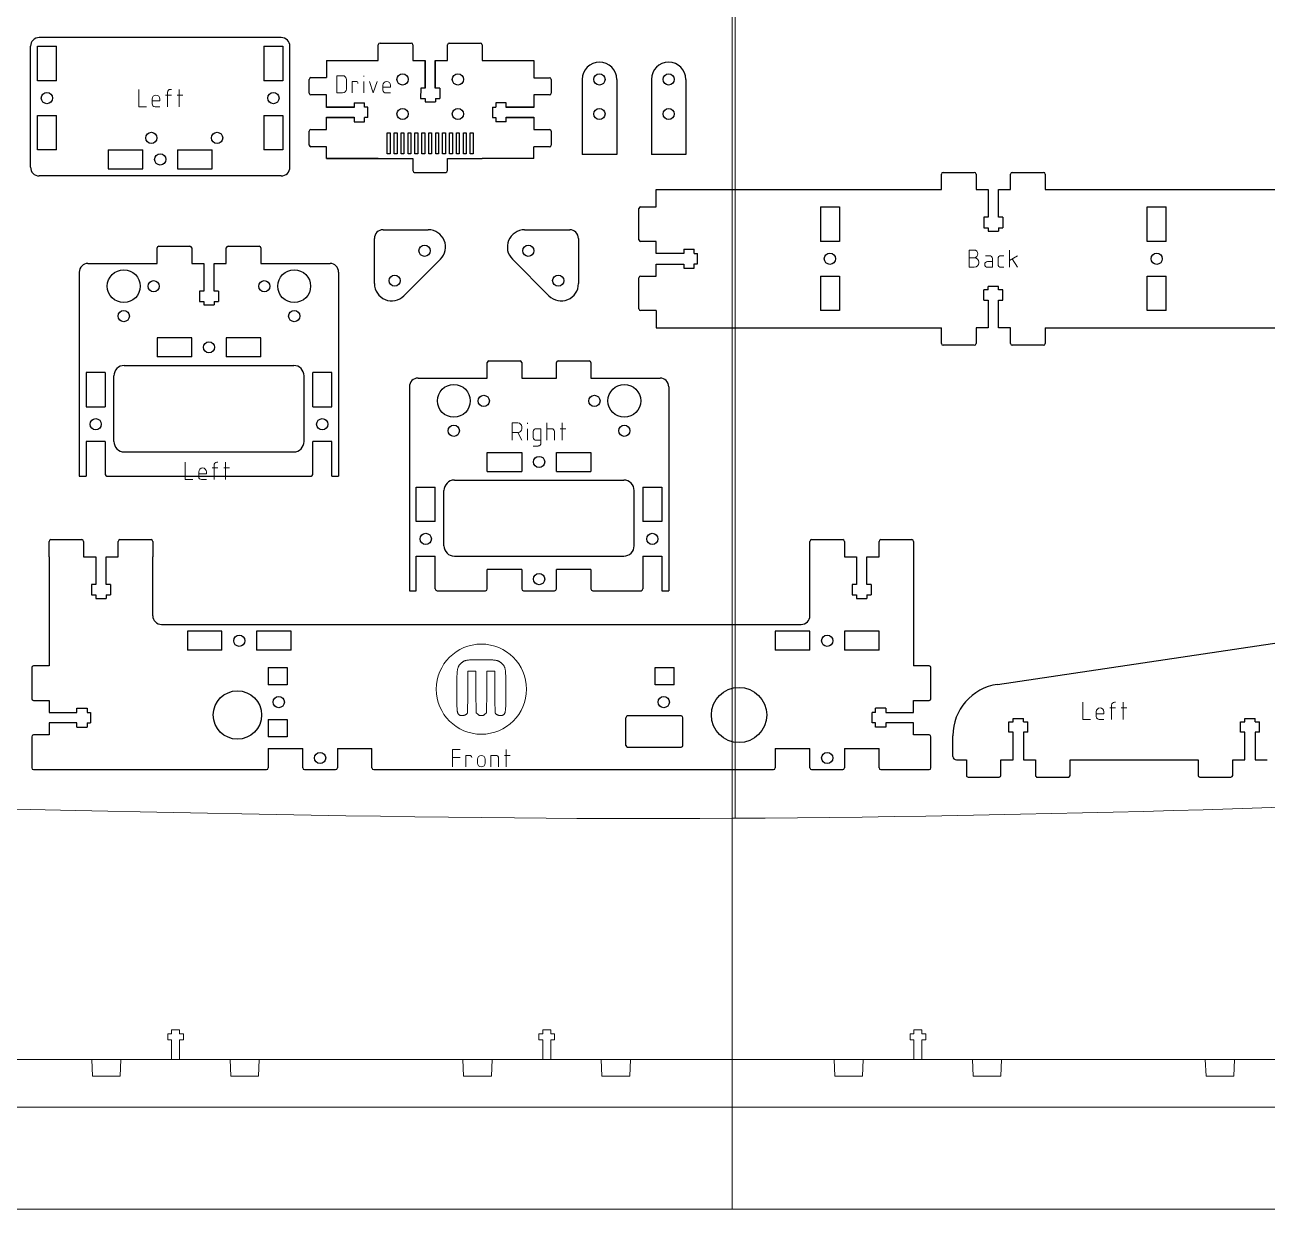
# Model space of a CAD drawing. Header units: millimetres. Extents: x 0 to 1200, y 0 to 900.
# Drawn here: x 395.4 to 754.7, y 0 to 342.6 of the extents above; entities that cross this region are included whole.
import ezdxf

# ---------------------------------------------------------------- set-up
doc = ezdxf.new("R2010")
doc.units = ezdxf.units.MM
doc.layers.get('0').update_dxf_attribs({"color": 1, "linetype": 'CONTINUOUS', "lineweight": 25, "true_color": 0xff0000})
for name, color, linetype, lineweight, true_color in [('Laser Table', 3, 'CONTINUOUS', 0, 0x00ff00), ('New Front', 1, 'CONTINUOUS', 0, 0xff0000), ('Referance lines', 3, 'CONTINUOUS', 0, 0x00ff00), ('Text', 5, 'CONTINUOUS', 0, 0x0000ff)]:
    doc.layers.add(name, color=color, linetype=linetype, lineweight=lineweight, true_color=true_color)

msp = doc.modelspace()

# ---------------------------------------------------------------- linework, layer by layer
for p, q in [((469.56, 338.9), (399.56, 338.9)), ((469.56, 338.9), (399.56, 338.9)), ((397.06, 301.4), (397.06, 336.4)), ((397.06, 301.4), (397.06, 336.4)), ((399.06, 336.4), (404.56, 336.4)), ((399.06, 326.4), (399.06, 336.4)), ((404.56, 326.4), (404.56, 336.4)), ((464.56, 336.4), (464.56, 326.4)), ((464.56, 336.4), (470.06, 336.4)), ((470.06, 336.4), (470.06, 326.4)), ((472.06, 301.4), (472.06, 336.4)), ((472.06, 301.4), (472.06, 336.4)), ((497.64, 332.31), (497.64, 336.81)), ((498.14, 337.31), (507.14, 337.31)), ((507.64, 336.81), (507.64, 332.31)), ((517.64, 332.31), (517.64, 336.81)), ((518.14, 337.31), (527.14, 337.31)), ((527.64, 336.81), (527.64, 332.31)), ((482.64, 332.31), (497.64, 332.31)), ((482.64, 332.31), (482.64, 327.32)), ((507.64, 332.31), (511.22, 332.31)), ((511.12, 332.31), (511.12, 324.31)), ((511.22, 332.31), (511.22, 324.31)), ((514.04, 332.31), (517.64, 332.31)), ((514.04, 324.31), (514.04, 332.31)), ((514.14, 324.31), (514.14, 332.31)), ((527.64, 332.31), (542.64, 332.31)), ((542.64, 332.31), (542.64, 327.3)), ((478.14, 327.32), (482.64, 327.32)), ((542.64, 327.3), (547.14, 327.3)), ((404.56, 326.4), (399.06, 326.4)), ((470.06, 326.4), (464.56, 326.4)), ((477.64, 322.82), (477.64, 326.82)), ((509.89, 324.31), (509.88, 321.31)), ((511.22, 324.31), (509.89, 324.31)), ((515.39, 324.31), (514.04, 324.31)), ((515.39, 324.31), (515.38, 321.31)), ((547.64, 326.8), (547.64, 322.8)), ((556.59, 326.81), (556.59, 305.06)), ((556.59, 326.81), (556.59, 305.06)), ((566.59, 326.81), (566.59, 305.06)), ((566.59, 326.81), (566.59, 305.06)), ((576.59, 326.81), (576.59, 305.06)), ((576.59, 326.81), (576.59, 305.06)), ((586.59, 326.81), (586.59, 305.06)), ((586.59, 326.81), (586.59, 305.06)), ((482.64, 322.32), (478.14, 322.32)), ((482.64, 318.72), (482.64, 322.32)), ((490.64, 320.07), (493.64, 320.06)), ((490.64, 320.07), (490.64, 318.72)), ((493.64, 318.82), (493.64, 320.06)), ((509.88, 321.31), (511.14, 321.31)), ((511.14, 321.31), (511.14, 320.31)), ((511.14, 320.31), (514.14, 320.31)), ((514.14, 321.31), (514.14, 320.31)), ((514.14, 321.31), (515.38, 321.31)), ((534.64, 320.05), (531.64, 320.05)), ((531.64, 320.05), (531.64, 318.8)), ((534.64, 318.72), (534.64, 320.05)), ((547.14, 322.3), (542.64, 322.3)), ((542.64, 322.3), (542.64, 318.72)), ((399.06, 316.4), (404.56, 316.4)), ((399.06, 306.4), (399.06, 316.4)), ((404.56, 306.4), (404.56, 316.4)), ((464.56, 316.4), (464.56, 306.4)), ((464.56, 316.4), (470.06, 316.4)), ((470.06, 316.4), (470.06, 306.4)), ((490.64, 318.82), (482.64, 318.82)), ((490.64, 318.72), (482.64, 318.72)), ((494.64, 318.82), (493.64, 318.82)), ((494.14, 318.82), (494.14, 318.82)), ((494.64, 315.82), (494.64, 318.82)), ((530.64, 318.8), (531.64, 318.8)), ((530.64, 318.8), (530.64, 315.8)), ((531.14, 318.8), (531.14, 318.8)), ((542.64, 318.82), (534.64, 318.82)), ((542.64, 318.72), (534.64, 318.72)), ((482.64, 315.9), (490.64, 315.9)), ((482.64, 312.32), (482.64, 315.9)), ((482.64, 315.8), (490.64, 315.8)), ((490.64, 315.9), (490.64, 314.57)), ((490.64, 314.57), (493.64, 314.56)), ((493.64, 314.56), (493.64, 315.82)), ((494.64, 315.82), (493.64, 315.82)), ((494.14, 315.82), (494.14, 315.82)), ((530.64, 315.8), (531.64, 315.8)), ((531.14, 315.8), (531.14, 315.8)), ((531.64, 315.8), (531.64, 314.55)), ((534.64, 314.55), (531.64, 314.55)), ((534.64, 314.55), (534.64, 315.9)), ((534.64, 315.9), (542.64, 315.9)), ((534.64, 315.8), (542.64, 315.8)), ((542.64, 315.9), (542.64, 312.3)), ((477.64, 307.82), (477.64, 311.82)), ((478.14, 312.32), (482.64, 312.32)), ((500.24, 305.31), (500.24, 311.31)), ((500.24, 311.31), (501.04, 311.31)), ((501.04, 311.31), (501.04, 305.31)), ((502.24, 305.31), (502.24, 311.31)), ((502.24, 311.31), (503.04, 311.31)), ((503.04, 311.31), (503.04, 305.31)), ((504.24, 305.31), (504.24, 311.31)), ((504.24, 311.31), (505.04, 311.31)), ((505.04, 311.31), (505.04, 305.31)), ((506.24, 305.31), (506.24, 311.31)), ((506.24, 311.31), (507.04, 311.31)), ((507.04, 311.31), (507.04, 305.31)), ((508.24, 305.31), (508.24, 311.31)), ((508.24, 311.31), (509.04, 311.31)), ((509.04, 311.31), (509.04, 305.31)), ((510.24, 305.31), (510.24, 311.31)), ((510.24, 311.31), (511.04, 311.31)), ((511.04, 311.31), (511.04, 305.31)), ((512.24, 305.31), (512.24, 311.31)), ((512.24, 311.31), (513.04, 311.31)), ((513.04, 311.31), (513.04, 305.31)), ((514.24, 305.31), (514.24, 311.31)), ((514.24, 311.31), (515.04, 311.31)), ((515.04, 311.31), (515.04, 305.31)), ((516.24, 305.31), (516.24, 311.31)), ((516.24, 311.31), (517.04, 311.31)), ((517.04, 311.31), (517.04, 305.31)), ((518.24, 305.31), (518.24, 311.31)), ((518.24, 311.31), (519.04, 311.31)), ((519.04, 311.31), (519.04, 305.31)), ((520.24, 305.31), (520.24, 311.31)), ((520.24, 311.31), (521.04, 311.31)), ((521.04, 311.31), (521.04, 305.31)), ((522.24, 305.31), (522.24, 311.31)), ((522.24, 311.31), (523.04, 311.31)), ((523.04, 311.31), (523.04, 305.31)), ((524.24, 305.31), (524.24, 311.31)), ((524.24, 311.31), (525.04, 311.31)), ((525.04, 311.31), (525.04, 305.31)), ((542.64, 312.3), (547.14, 312.3)), ((547.64, 311.8), (547.64, 307.8)), ((404.56, 306.4), (399.06, 306.4)), ((419.56, 306.4), (429.56, 306.4)), ((419.56, 306.4), (419.56, 300.9)), ((429.56, 300.9), (429.56, 306.4)), ((439.56, 306.4), (449.56, 306.4)), ((439.56, 306.4), (439.56, 300.9)), ((449.56, 300.9), (449.56, 306.4)), ((470.06, 306.4), (464.56, 306.4)), ((482.64, 307.32), (478.14, 307.32)), ((482.64, 303.91), (482.64, 307.32)), ((547.14, 307.3), (542.64, 307.3)), ((542.64, 303.91), (542.64, 307.3)), ((497.64, 303.91), (482.64, 303.91)), ((482.64, 303.91), (507.64, 303.91)), ((501.04, 305.31), (500.24, 305.31)), ((503.04, 305.31), (502.24, 305.31)), ((505.04, 305.31), (504.24, 305.31)), ((507.04, 305.31), (506.24, 305.31)), ((507.64, 303.91), (507.64, 300.41)), ((509.04, 305.31), (508.24, 305.31)), ((511.04, 305.31), (510.24, 305.31)), ((513.04, 305.31), (512.24, 305.31)), ((515.04, 305.31), (514.24, 305.31)), ((517.04, 305.31), (516.24, 305.31)), ((517.64, 303.91), (527.64, 303.91)), ((517.64, 300.41), (517.64, 303.91)), ((519.04, 305.31), (518.24, 305.31)), ((521.04, 305.31), (520.24, 305.31)), ((523.04, 305.31), (522.24, 305.31)), ((525.04, 305.31), (524.24, 305.31)), ((542.64, 303.91), (527.64, 303.91)), ((566.59, 305.06), (556.59, 305.06)), ((566.59, 305.06), (556.59, 305.06)), ((586.59, 305.06), (576.59, 305.06)), ((586.59, 305.06), (576.59, 305.06)), ((469.56, 298.9), (399.56, 298.9)), ((469.56, 298.9), (399.56, 298.9)), ((419.56, 300.9), (429.56, 300.9)), ((439.56, 300.9), (449.56, 300.9)), ((508.14, 299.91), (517.14, 299.91)), ((660.47, 294.92), (660.47, 299.42)), ((660.97, 299.92), (669.97, 299.92)), ((670.47, 299.42), (670.47, 294.92)), ((680.47, 294.92), (680.47, 299.42)), ((680.97, 299.92), (689.97, 299.92)), ((690.47, 299.42), (690.47, 294.92)), ((577.97, 294.92), (660.47, 294.92)), ((577.97, 289.92), (577.97, 294.92)), ((670.47, 294.92), (673.95, 294.92)), ((673.95, 294.92), (673.95, 286.92)), ((676.97, 294.92), (680.47, 294.92)), ((676.97, 286.92), (676.97, 294.92)), ((690.47, 294.92), (772.97, 294.92)), ((572.97, 280.42), (572.97, 289.42)), ((573.47, 289.92), (577.97, 289.92)), ((625.47, 289.92), (625.47, 279.92)), ((625.47, 289.92), (630.97, 289.92)), ((630.97, 289.92), (630.97, 279.92)), ((719.97, 289.92), (725.47, 289.92)), ((719.97, 279.92), (719.97, 289.92)), ((725.47, 279.92), (725.47, 289.92)), ((672.72, 286.92), (672.72, 283.92)), ((673.95, 286.92), (672.72, 286.92)), ((672.72, 283.92), (673.97, 283.92)), ((673.97, 283.92), (673.97, 282.92)), ((678.22, 286.92), (676.97, 286.92)), ((676.97, 283.92), (676.97, 282.92)), ((676.97, 283.92), (678.22, 283.92)), ((678.22, 286.92), (678.22, 283.92)), ((496.51, 267.74), (496.51, 280.81)), ((496.51, 267.74), (496.51, 280.81)), ((499.01, 283.31), (512.09, 283.31)), ((499.01, 283.31), (512.09, 283.31)), ((539.94, 283.31), (553.01, 283.31)), ((539.94, 283.31), (553.01, 283.31)), ((555.51, 280.81), (555.51, 267.74)), ((555.51, 280.81), (555.51, 267.74)), ((673.97, 282.92), (676.97, 282.92)), ((433.67, 273.56), (433.67, 278.06)), ((434.17, 278.56), (443.17, 278.56)), ((443.67, 278.06), (443.67, 273.56)), ((453.67, 273.56), (453.67, 278.06)), ((454.17, 278.56), (463.17, 278.56)), ((463.67, 278.06), (463.67, 273.56)), ((577.97, 279.92), (573.47, 279.92)), ((577.97, 276.42), (577.97, 279.92)), ((585.97, 277.67), (588.97, 277.66)), ((585.97, 277.67), (585.97, 276.42)), ((588.97, 276.42), (588.97, 277.66)), ((630.97, 279.92), (625.47, 279.92)), ((725.47, 279.92), (719.97, 279.92)), ((413.67, 273.56), (433.67, 273.56)), ((443.67, 273.56), (447.15, 273.56)), ((447.15, 273.56), (447.15, 265.56)), ((450.17, 273.57), (453.67, 273.56)), ((450.17, 265.56), (450.17, 273.57)), ((463.67, 273.56), (483.67, 273.56)), ((515.62, 274.77), (505.05, 264.2)), ((515.62, 274.77), (505.05, 264.2)), ((536.4, 274.77), (546.98, 264.2)), ((536.4, 274.77), (546.98, 264.2)), ((585.97, 276.42), (577.97, 276.42)), ((577.97, 269.92), (577.97, 273.4)), ((577.97, 273.4), (585.97, 273.4)), ((585.97, 273.4), (585.97, 272.17)), ((588.97, 276.42), (589.97, 276.42)), ((588.97, 272.16), (588.97, 273.42)), ((588.97, 273.42), (589.97, 273.42)), ((589.97, 273.42), (589.97, 276.42)), ((411.17, 271.06), (411.17, 212.06)), ((486.17, 271.06), (486.17, 212.06)), ((573.47, 269.92), (577.97, 269.92)), ((585.97, 272.17), (588.97, 272.16)), ((625.47, 269.92), (625.47, 259.92)), ((625.47, 269.92), (630.97, 269.92)), ((630.97, 269.92), (630.97, 259.92)), ((719.97, 269.92), (725.47, 269.92)), ((719.97, 259.92), (719.97, 269.92)), ((725.47, 259.92), (725.47, 269.92)), ((572.97, 260.42), (572.97, 269.42)), ((673.97, 265.92), (672.72, 265.92)), ((672.72, 262.92), (672.72, 265.92)), ((676.97, 266.92), (673.97, 266.92)), ((673.97, 265.92), (673.97, 266.92)), ((676.97, 265.92), (676.97, 266.92)), ((678.22, 265.92), (676.97, 265.92)), ((678.22, 262.92), (678.22, 265.92)), ((445.92, 265.56), (445.92, 262.56)), ((447.15, 265.56), (445.92, 265.56)), ((445.92, 262.56), (447.17, 262.56)), ((447.17, 262.56), (447.17, 261.56)), ((451.42, 265.56), (450.17, 265.56)), ((450.17, 262.56), (450.17, 261.56)), ((450.17, 262.56), (451.42, 262.56)), ((451.42, 265.56), (451.42, 262.56)), ((672.72, 262.92), (673.97, 262.91)), ((673.97, 262.91), (673.97, 254.91)), ((676.99, 262.91), (678.22, 262.92)), ((676.99, 254.92), (676.99, 262.91)), ((447.17, 261.56), (450.17, 261.56)), ((577.97, 259.92), (573.47, 259.92)), ((577.97, 259.92), (577.97, 254.92)), ((630.97, 259.92), (625.47, 259.92)), ((725.47, 259.92), (719.97, 259.92)), ((433.67, 252.06), (433.67, 246.56)), ((443.67, 252.06), (433.67, 252.06)), ((443.67, 246.56), (443.67, 252.06)), ((453.67, 252.06), (453.67, 246.56)), ((463.67, 252.06), (453.67, 252.06)), ((463.67, 246.56), (463.67, 252.06)), ((577.97, 254.92), (660.47, 254.92)), ((660.47, 250.42), (660.47, 254.92)), ((670.47, 254.92), (670.47, 250.42)), ((673.97, 254.91), (670.47, 254.92)), ((680.47, 254.92), (676.99, 254.92)), ((680.47, 250.42), (680.47, 254.92)), ((690.47, 254.92), (690.47, 250.42)), ((690.47, 254.92), (772.97, 254.92)), ((669.97, 249.92), (660.97, 249.92)), ((689.97, 249.92), (680.97, 249.92)), ((443.67, 246.56), (433.67, 246.56)), ((463.67, 246.56), (453.67, 246.56)), ((529.12, 240.4), (529.12, 244.9)), ((529.62, 245.4), (538.62, 245.4)), ((539.12, 244.9), (539.12, 240.4)), ((549.12, 240.4), (549.12, 244.9)), ((549.62, 245.4), (558.62, 245.4)), ((559.12, 244.9), (559.12, 240.4)), ((418.67, 242.06), (413.17, 242.06)), ((413.17, 242.06), (413.17, 232.06)), ((418.67, 242.06), (418.67, 232.06)), ((421.17, 222.06), (421.17, 241.06)), ((421.17, 222.06), (421.17, 241.06)), ((424.17, 244.06), (473.17, 244.06)), ((424.17, 244.06), (473.17, 244.06)), ((476.17, 222.06), (476.17, 241.06)), ((476.17, 222.06), (476.17, 241.06)), ((478.67, 232.06), (478.67, 242.06)), ((484.17, 242.06), (478.67, 242.06)), ((484.17, 232.06), (484.17, 242.06)), ((506.62, 237.9), (506.62, 178.9)), ((506.62, 237.9), (506.62, 178.9)), ((509.12, 240.4), (529.12, 240.4)), ((509.12, 240.4), (529.12, 240.4)), ((539.12, 240.4), (549.12, 240.4)), ((559.12, 240.4), (579.12, 240.4)), ((559.12, 240.4), (579.12, 240.4)), ((581.62, 237.9), (581.62, 178.9)), ((581.62, 237.9), (581.62, 178.9)), ((413.17, 232.06), (418.67, 232.06)), ((478.67, 232.06), (484.17, 232.06)), ((418.67, 222.06), (413.17, 222.06)), ((413.17, 222.06), (413.17, 212.06)), ((418.67, 222.06), (418.67, 212.56)), ((484.17, 222.06), (478.67, 222.06)), ((478.67, 212.56), (478.67, 222.06)), ((484.17, 212.06), (484.17, 222.06)), ((424.17, 219.06), (473.17, 219.06)), ((424.17, 219.06), (473.17, 219.06)), ((529.12, 213.4), (529.12, 218.9)), ((529.12, 218.9), (539.12, 218.9)), ((539.12, 218.9), (539.12, 213.4)), ((549.12, 213.4), (549.12, 218.9)), ((549.12, 218.9), (559.12, 218.9)), ((559.12, 218.9), (559.12, 213.4)), ((411.17, 212.06), (413.17, 212.06)), ((419.17, 212.06), (478.17, 212.06)), ((484.17, 212.06), (486.17, 212.06)), ((529.12, 213.4), (539.12, 213.4)), ((549.12, 213.4), (559.12, 213.4)), ((508.62, 208.9), (514.12, 208.9)), ((508.62, 198.9), (508.62, 208.9)), ((514.12, 198.9), (514.12, 208.9)), ((519.62, 210.9), (568.62, 210.9)), ((519.62, 210.9), (568.62, 210.9)), ((574.12, 208.9), (574.12, 198.9)), ((574.12, 208.9), (579.62, 208.9)), ((579.62, 208.9), (579.62, 198.9)), ((516.62, 191.9), (516.62, 207.9)), ((516.62, 191.9), (516.62, 207.9)), ((571.62, 191.9), (571.62, 207.9)), ((571.62, 191.9), (571.62, 207.9)), ((514.12, 198.9), (508.62, 198.9)), ((579.62, 198.9), (574.12, 198.9)), ((402.43, 188.67), (402.43, 193.17)), ((402.93, 193.67), (411.93, 193.67)), ((412.43, 193.17), (412.43, 188.67)), ((422.43, 188.67), (422.43, 193.17)), ((422.93, 193.67), (431.93, 193.67)), ((432.43, 193.17), (432.43, 188.67)), ((622.43, 188.67), (622.43, 193.17)), ((622.93, 193.67), (631.93, 193.67)), ((632.43, 193.17), (632.43, 188.67)), ((642.43, 188.67), (642.43, 193.17)), ((642.93, 193.67), (651.93, 193.67)), ((652.43, 193.17), (652.43, 188.67)), ((402.43, 188.67), (402.43, 157.17)), ((412.43, 188.67), (415.91, 188.67)), ((415.91, 188.67), (415.91, 180.67)), ((418.93, 188.67), (422.43, 188.67)), ((418.93, 180.67), (418.93, 188.67)), ((432.43, 171.67), (432.43, 188.67)), ((508.62, 188.9), (514.12, 188.9)), ((508.62, 178.9), (508.62, 188.9)), ((514.12, 179.4), (514.12, 188.9)), ((519.62, 188.9), (568.62, 188.9)), ((519.62, 188.9), (568.62, 188.9)), ((574.12, 188.9), (579.62, 188.9)), ((574.12, 188.9), (574.12, 179.4)), ((579.62, 188.9), (579.62, 178.9)), ((622.43, 171.67), (622.43, 188.67)), ((632.43, 188.67), (635.91, 188.67)), ((635.91, 188.67), (635.91, 180.67)), ((638.93, 188.67), (642.43, 188.67)), ((638.93, 180.67), (638.93, 188.67)), ((652.43, 188.67), (652.43, 157.17)), ((539.12, 185), (529.12, 185)), ((529.12, 179.4), (529.12, 185)), ((539.12, 185), (539.12, 179.4)), ((559.12, 185), (549.12, 185)), ((549.12, 179.4), (549.12, 185)), ((559.12, 185), (559.12, 179.4)), ((414.68, 180.67), (414.67, 177.67)), ((415.91, 180.67), (414.68, 180.67)), ((420.18, 180.67), (418.93, 180.67)), ((420.18, 180.67), (420.18, 177.67)), ((634.68, 180.67), (634.67, 177.67)), ((635.91, 180.67), (634.68, 180.67)), ((640.18, 180.67), (638.93, 180.67)), ((640.18, 180.67), (640.18, 177.67)), ((414.67, 177.67), (415.93, 177.67)), ((415.93, 177.67), (415.93, 176.67)), ((415.93, 176.67), (418.93, 176.67)), ((418.93, 177.67), (418.93, 176.67)), ((418.93, 177.67), (420.18, 177.67)), ((506.62, 178.9), (508.62, 178.9)), ((514.62, 178.9), (528.62, 178.9)), ((539.62, 178.9), (548.62, 178.9)), ((559.62, 178.9), (573.62, 178.9)), ((579.62, 178.9), (581.62, 178.9)), ((634.67, 177.67), (635.93, 177.67)), ((635.93, 177.67), (635.93, 176.67)), ((635.93, 176.67), (638.93, 176.67)), ((638.93, 177.67), (638.93, 176.67)), ((638.93, 177.67), (640.18, 177.67)), ((434.93, 169.17), (619.93, 169.17)), ((442.43, 167.17), (442.43, 161.67)), ((452.43, 167.17), (442.43, 167.17)), ((452.43, 161.67), (452.43, 167.17)), ((462.43, 167.17), (462.43, 161.67)), ((472.43, 167.17), (462.43, 167.17)), ((472.43, 161.67), (472.43, 167.17)), ((612.43, 167.17), (612.43, 161.67)), ((622.43, 167.17), (612.43, 167.17)), ((622.43, 161.67), (622.43, 167.17)), ((632.43, 167.17), (632.43, 161.67)), ((642.43, 167.17), (632.43, 167.17)), ((642.43, 161.67), (642.43, 167.17)), ((676.69, 151.8), (771.19, 165.83)), ((452.43, 161.67), (442.43, 161.67)), ((472.43, 161.67), (462.43, 161.67)), ((622.43, 161.67), (612.43, 161.67)), ((642.43, 161.67), (632.43, 161.67)), ((397.43, 156.67), (397.43, 147.67)), ((402.43, 157.17), (397.93, 157.17)), ((465.8, 156.67), (465.8, 151.67)), ((465.8, 156.67), (471.3, 156.67)), ((471.3, 156.67), (471.3, 151.67)), ((577.73, 156.67), (583.23, 156.67)), ((577.73, 151.67), (577.73, 156.67)), ((583.23, 151.67), (583.23, 156.67)), ((656.93, 157.17), (652.43, 157.17)), ((657.43, 147.67), (657.43, 156.67)), ((471.3, 151.67), (465.8, 151.67)), ((583.23, 151.67), (577.73, 151.67)), ((397.93, 147.17), (402.43, 147.17)), ((402.43, 147.17), (402.43, 143.68)), ((410.43, 144.92), (413.43, 144.92)), ((410.43, 143.68), (410.43, 144.92)), ((413.43, 144.92), (413.43, 143.67)), ((644.43, 144.92), (641.43, 144.91)), ((641.43, 143.67), (641.43, 144.91)), ((644.43, 144.92), (644.43, 143.67)), ((652.43, 147.17), (656.93, 147.17)), ((652.43, 143.67), (652.43, 147.17)), ((402.43, 143.68), (410.43, 143.68)), ((402.43, 140.67), (402.43, 137.17)), ((410.43, 140.67), (402.43, 140.67)), ((410.43, 139.42), (410.43, 140.67)), ((413.43, 143.67), (414.43, 143.67)), ((413.43, 140.67), (414.43, 140.67)), ((413.43, 140.67), (413.43, 139.42)), ((414.43, 143.67), (414.43, 140.67)), ((465.8, 141.67), (465.8, 136.67)), ((465.8, 141.67), (471.3, 141.67)), ((471.3, 141.67), (471.3, 136.67)), ((569.23, 134.17), (569.23, 142.17)), ((585.23, 142.67), (569.73, 142.67)), ((585.73, 134.17), (585.73, 142.17)), ((640.43, 140.67), (640.43, 143.67)), ((641.43, 143.67), (640.43, 143.67)), ((641.43, 140.67), (640.43, 140.67)), ((641.43, 139.41), (641.43, 140.67)), ((644.43, 143.67), (652.43, 143.67)), ((644.43, 140.65), (644.43, 139.42)), ((652.43, 140.65), (644.43, 140.65)), ((652.43, 137.17), (652.43, 140.65)), ((679.94, 137.98), (679.94, 140.98)), ((679.94, 140.98), (681.19, 140.97)), ((681.19, 140.97), (681.19, 141.97)), ((681.19, 141.97), (684.19, 141.97)), ((684.19, 140.97), (684.19, 141.97)), ((684.19, 140.97), (685.44, 140.97)), ((685.44, 137.97), (685.44, 140.97)), ((746.94, 137.97), (746.93, 140.97)), ((746.93, 140.97), (748.19, 140.97)), ((748.19, 140.97), (748.19, 141.97)), ((748.19, 141.97), (751.19, 141.97)), ((751.19, 140.97), (751.19, 141.97)), ((751.19, 140.97), (752.43, 140.97)), ((752.44, 137.97), (752.43, 140.97)), ((397.43, 136.67), (397.43, 127.67)), ((402.43, 137.17), (397.93, 137.17)), ((410.43, 139.42), (413.43, 139.42)), ((471.3, 136.67), (465.8, 136.67)), ((644.43, 139.42), (641.43, 139.41)), ((656.93, 137.17), (652.43, 137.17)), ((657.43, 127.67), (657.43, 136.67)), ((663.79, 130.98), (663.79, 136.96)), ((681.17, 137.97), (679.94, 137.98)), ((681.17, 129.97), (681.17, 137.97)), ((685.44, 137.97), (684.19, 137.97)), ((684.19, 137.97), (684.19, 129.97)), ((748.17, 137.97), (746.94, 137.97)), ((748.17, 129.97), (748.17, 137.97)), ((752.44, 137.97), (751.19, 137.97)), ((751.19, 137.97), (751.19, 129.97)), ((465.8, 133.27), (475.8, 133.27)), ((465.8, 133.27), (465.8, 127.67)), ((475.8, 127.67), (475.8, 133.27)), ((485.8, 133.27), (495.8, 133.27)), ((485.8, 133.27), (485.8, 127.67)), ((495.8, 127.67), (495.8, 133.27)), ((569.73, 133.67), (585.23, 133.67)), ((612.43, 133.27), (622.43, 133.27)), ((612.43, 133.27), (612.43, 127.67)), ((622.43, 127.67), (622.43, 133.27)), ((632.43, 133.27), (642.43, 133.27)), ((632.43, 133.27), (632.43, 127.67)), ((642.43, 127.67), (642.43, 133.27)), ((664.79, 129.98), (667.69, 129.98)), ((667.69, 129.98), (667.68, 125.48)), ((677.68, 125.48), (677.69, 129.98)), ((677.69, 129.98), (681.17, 129.97)), ((684.19, 129.97), (687.69, 129.97)), ((687.69, 129.97), (687.68, 125.47)), ((697.68, 125.47), (697.69, 129.97)), ((697.69, 129.97), (734.69, 129.97)), ((734.69, 129.97), (734.69, 125.47)), ((744.69, 125.47), (744.69, 129.97)), ((744.69, 129.97), (748.17, 129.97)), ((751.19, 129.97), (754.69, 129.97)), ((397.93, 127.17), (402.43, 127.17)), ((402.43, 127.17), (465.3, 127.17)), ((476.3, 127.17), (485.3, 127.17)), ((496.3, 127.17), (611.93, 127.17)), ((622.93, 127.17), (631.93, 127.17)), ((642.93, 127.17), (652.43, 127.17)), ((652.43, 127.17), (656.93, 127.17)), ((668.18, 124.98), (677.18, 124.98)), ((688.18, 124.97), (697.18, 124.97)), ((735.19, 124.97), (744.19, 124.97))]:
    msp.add_line(p, q)
for centre, radius in [((504.64, 326.81), 1.62), ((520.64, 326.81), 1.62), ((561.59, 326.81), 1.62), ((561.59, 326.81), 1.62), ((581.59, 326.81), 1.62), ((581.59, 326.81), 1.62), ((401.81, 321.4), 1.62), ((467.31, 321.4), 1.62), ((504.64, 316.81), 1.62), ((520.64, 316.81), 1.62), ((561.59, 316.81), 1.62), ((561.59, 316.81), 1.62), ((581.59, 316.81), 1.62), ((581.59, 316.81), 1.62), ((432.01, 309.9), 1.62), ((451.01, 309.9), 1.62), ((434.56, 303.65), 1.62), ((511.01, 277.24), 1.62), ((511.01, 277.24), 1.62), ((541.01, 277.24), 1.62), ((541.01, 277.24), 1.62), ((628.22, 274.92), 1.62), ((722.72, 274.92), 1.62), ((424.02, 266.99), 4.75), ((473.32, 266.99), 4.75), ((502.36, 268.59), 1.62), ((502.36, 268.59), 1.62), ((549.66, 268.59), 1.62), ((549.66, 268.59), 1.62), ((432.67, 266.99), 1.62), ((464.67, 266.99), 1.62), ((424.02, 258.34), 1.62), ((473.32, 258.34), 1.62), ((448.67, 249.31), 1.62), ((519.47, 233.82), 4.75), ((519.47, 233.82), 4.75), ((568.77, 233.82), 4.75), ((568.77, 233.82), 4.75), ((528.12, 233.82), 1.62), ((528.12, 233.82), 1.62), ((560.12, 233.82), 1.62), ((560.12, 233.82), 1.62), ((415.92, 227.06), 1.62), ((481.42, 227.06), 1.62), ((519.47, 225.17), 1.62), ((519.47, 225.17), 1.62), ((568.77, 225.17), 1.62), ((568.77, 225.17), 1.62), ((544.12, 216.15), 1.62), ((511.37, 193.9), 1.62), ((576.87, 193.9), 1.62), ((544.12, 182.25), 1.62), ((457.43, 164.42), 1.62), ((627.43, 164.42), 1.62), ((601.95, 142.95), 8), ((456.9, 142.95), 7), ((468.85, 146.67), 1.62), ((580.18, 146.67), 1.62), ((480.8, 130.52), 1.62), ((627.43, 130.52), 1.62)]:
    msp.add_circle(centre, radius)
for centre, radius, start, end in [((399.56, 336.4), 2.5, 90, 180), ((399.56, 336.4), 2.5, 90, 180), ((469.56, 336.4), 2.5, 360, 90), ((469.56, 336.4), 2.5, 360, 90), ((498.14, 336.81), 0.5, 90, 180), ((507.14, 336.81), 0.5, 0, 90), ((518.14, 336.81), 0.5, 90, 180), ((527.14, 336.81), 0.5, 0, 90), ((561.59, 326.81), 5, 0, 180), ((561.59, 326.81), 5, 0, 180), ((581.59, 326.81), 5, 0, 180), ((581.59, 326.81), 5, 0, 180), ((478.14, 326.82), 0.5, 90, 180), ((547.14, 326.8), 0.5, 360, 90), ((478.14, 322.82), 0.5, 180, 270), ((547.14, 322.8), 0.5, 270, 360), ((478.14, 311.82), 0.5, 90, 180), ((547.14, 311.8), 0.5, 360, 90), ((478.14, 307.82), 0.5, 180, 270), ((547.14, 307.8), 0.5, 270, 360), ((399.56, 301.4), 2.5, 180, 270), ((399.56, 301.4), 2.5, 180, 270), ((469.56, 301.4), 2.5, 270, 0), ((469.56, 301.4), 2.5, 270, 0), ((508.14, 300.41), 0.5, 180, 270), ((517.14, 300.41), 0.5, 270, 0), ((660.97, 299.42), 0.5, 90, 180), ((669.97, 299.42), 0.5, 0, 90), ((680.97, 299.42), 0.5, 90, 180), ((689.97, 299.42), 0.5, 0, 90), ((573.47, 289.42), 0.5, 90, 180), ((499.01, 280.81), 2.5, 90, 180), ((499.01, 280.81), 2.5, 90, 180), ((512.09, 278.31), 5, 315, 90), ((512.09, 278.31), 5, 315, 90), ((539.94, 278.31), 5, 90, 225), ((539.94, 278.31), 5, 90, 225), ((553.01, 280.81), 2.5, 0, 90), ((553.01, 280.81), 2.5, 0, 90), ((573.47, 280.42), 0.5, 180, 270), ((434.17, 278.06), 0.5, 90, 180), ((443.17, 278.06), 0.5, 0, 90), ((454.17, 278.06), 0.5, 90, 180), ((463.17, 278.06), 0.5, 0, 90), ((413.67, 271.06), 2.5, 90, 180), ((483.67, 271.06), 2.5, 0, 90), ((573.47, 269.42), 0.5, 90, 180), ((501.51, 267.74), 5, 180, 315), ((501.51, 267.74), 5, 180, 315), ((550.51, 267.74), 5, 225, 0), ((550.51, 267.74), 5, 225, 0), ((573.47, 260.42), 0.5, 180, 270), ((660.97, 250.42), 0.5, 180, 270), ((669.97, 250.42), 0.5, 270, 360), ((680.97, 250.42), 0.5, 180, 270), ((689.97, 250.42), 0.5, 270, 360), ((529.62, 244.9), 0.5, 90, 180), ((538.62, 244.9), 0.5, 0, 90), ((549.62, 244.9), 0.5, 90, 180), ((558.62, 244.9), 0.5, 0, 90), ((424.17, 241.06), 3, 90, 180), ((424.17, 241.06), 3, 90, 180), ((473.17, 241.06), 3, 0, 90), ((473.17, 241.06), 3, 0, 90), ((509.12, 237.9), 2.5, 90, 180), ((509.12, 237.9), 2.5, 90, 180), ((579.12, 237.9), 2.5, 0, 90), ((579.12, 237.9), 2.5, 0, 90), ((424.17, 222.06), 3, 180, 270), ((424.17, 222.06), 3, 180, 270), ((473.17, 222.06), 3, 270, 0), ((473.17, 222.06), 3, 270, 0), ((419.17, 212.56), 0.5, 180, 270), ((478.17, 212.56), 0.5, 270, 0), ((519.62, 207.9), 3, 90, 180), ((519.62, 207.9), 3, 90, 180), ((568.62, 207.9), 3, 0, 90), ((568.62, 207.9), 3, 0, 90), ((402.93, 193.17), 0.5, 90, 180), ((411.93, 193.17), 0.5, 0, 90), ((422.93, 193.17), 0.5, 90, 180), ((431.93, 193.17), 0.5, 0, 90), ((519.62, 191.9), 3, 180, 270), ((519.62, 191.9), 3, 180, 270), ((568.62, 191.9), 3, 270, 0), ((568.62, 191.9), 3, 270, 0), ((622.93, 193.17), 0.5, 90, 180), ((631.93, 193.17), 0.5, 0, 90), ((642.93, 193.17), 0.5, 90, 180), ((651.93, 193.17), 0.5, 0, 90), ((514.62, 179.4), 0.5, 180, 270), ((528.62, 179.4), 0.5, 270, 0), ((539.62, 179.4), 0.5, 180, 270), ((548.62, 179.4), 0.5, 270, 0), ((559.62, 179.4), 0.5, 180, 270), ((573.62, 179.4), 0.5, 270, 0), ((434.93, 171.67), 2.5, 180, 270), ((619.93, 171.67), 2.5, 270, 0), ((397.93, 156.67), 0.5, 90, 180), ((656.93, 156.67), 0.5, 360, 90), ((678.79, 136.95), 15, 98.0392, 179.9799), ((397.93, 147.67), 0.5, 180, 270), ((656.93, 147.67), 0.5, 270, 360), ((569.73, 142.17), 0.5, 90, 180), ((585.23, 142.17), 0.5, 0, 90), ((397.93, 136.67), 0.5, 90, 180), ((656.93, 136.67), 0.5, 360, 90), ((569.73, 134.17), 0.5, 180, 270), ((585.23, 134.17), 0.5, 270, 0), ((664.79, 130.98), 1, 179.9799, 269.9686), ((397.93, 127.67), 0.5, 180, 270), ((465.3, 127.67), 0.5, 270, 0), ((476.3, 127.67), 0.5, 180, 270), ((485.3, 127.67), 0.5, 270, 0), ((496.3, 127.67), 0.5, 180, 270), ((611.93, 127.67), 0.5, 270, 0), ((622.93, 127.67), 0.5, 180, 270), ((631.93, 127.67), 0.5, 270, 0), ((642.93, 127.67), 0.5, 180, 270), ((656.93, 127.67), 0.5, 270, 360), ((668.18, 125.48), 0.5, 179.9799, 269.9799), ((677.18, 125.48), 0.5, 269.9799, 359.9799), ((688.18, 125.47), 0.5, 179.9799, 269.9799), ((697.18, 125.47), 0.5, 269.9799, 359.9799), ((735.19, 125.47), 0.5, 180, 270), ((744.19, 125.47), 0.5, 270, 0)]:
    msp.add_arc(centre, radius, start, end)
at = {"layer": 'Laser Table', "color": 3, "true_color": 0x00ff00}
msp.add_line((1200, 0), (0, 0), dxfattribs=at)
at = {"layer": 'New Front', "color": 1, "true_color": 0xff0000}
for p, q in [((437.85, 50.7), (436.73, 50.7)), ((436.73, 50.7), (436.73, 48.94)), ((440.14, 51.85), (437.85, 51.85)), ((437.85, 51.85), (437.85, 50.7)), ((440.14, 50.7), (440.14, 51.85)), ((441.26, 50.7), (440.14, 50.7)), ((441.26, 48.94), (441.26, 50.7)), ((545.18, 50.7), (544.06, 50.7)), ((544.06, 50.7), (544.06, 48.94)), ((547.48, 51.85), (545.18, 51.85)), ((545.18, 51.85), (545.18, 50.7)), ((547.48, 50.7), (547.48, 51.85)), ((548.6, 50.7), (547.48, 50.7)), ((548.6, 48.94), (548.6, 50.7)), ((652.52, 50.7), (651.4, 50.7)), ((651.4, 50.7), (651.4, 48.94)), ((654.82, 51.85), (652.52, 51.85)), ((652.52, 51.85), (652.52, 50.7)), ((654.82, 50.7), (654.82, 51.85)), ((655.94, 50.7), (654.82, 50.7)), ((655.94, 48.94), (655.94, 50.7)), ((436.73, 48.94), (437.85, 48.94)), ((437.85, 48.94), (437.85, 43.32)), ((440.14, 43.32), (440.14, 48.94)), ((440.14, 48.94), (441.26, 48.94)), ((544.06, 48.94), (545.18, 48.94)), ((545.18, 48.94), (545.18, 43.32)), ((547.48, 43.32), (547.48, 48.94)), ((547.48, 48.94), (548.6, 48.94)), ((651.4, 48.94), (652.52, 48.94)), ((652.52, 48.94), (652.52, 43.32)), ((654.82, 43.32), (654.82, 48.94)), ((654.82, 48.94), (655.94, 48.94)), ((414.76, 43.32), (355.87, 43.32)), ((414.96, 38.45), (414.76, 43.32)), ((423.19, 43.32), (422.99, 38.45)), ((437.85, 43.32), (423.19, 43.32)), ((454.77, 43.32), (440.14, 43.32)), ((454.97, 38.45), (454.77, 43.32)), ((463.21, 43.32), (463.01, 38.45)), ((522.1, 43.32), (463.21, 43.32)), ((522.3, 38.45), (522.1, 43.32)), ((530.53, 43.32), (530.33, 38.45)), ((545.18, 43.32), (530.53, 43.32)), ((562.11, 43.32), (547.48, 43.32)), ((562.31, 38.45), (562.11, 43.32)), ((570.54, 43.32), (570.34, 38.45)), ((629.44, 43.32), (570.54, 43.32)), ((629.64, 38.45), (629.44, 43.32)), ((637.87, 43.32), (637.67, 38.45)), ((652.52, 43.32), (637.87, 43.32)), ((669.45, 43.32), (639.45, 43.32)), ((669.45, 43.32), (654.82, 43.32)), ((669.65, 38.45), (669.45, 43.32)), ((677.88, 43.32), (677.68, 38.45)), ((736.78, 43.32), (677.88, 43.32)), ((736.98, 38.45), (736.78, 43.32)), ((745.21, 43.32), (745.01, 38.45)), ((759.86, 43.32), (745.21, 43.32)), ((422.99, 38.45), (414.96, 38.45)), ((463.01, 38.45), (454.97, 38.45)), ((530.33, 38.45), (522.3, 38.45)), ((570.34, 38.45), (562.31, 38.45)), ((637.67, 38.45), (629.64, 38.45)), ((677.68, 38.45), (669.65, 38.45)), ((745.01, 38.45), (736.98, 38.45))]:
    msp.add_line(p, q, dxfattribs=at)
for points in [[(967.11, 126.27), (967.11, 126.27), (774.09, 112.99), (571.68, 112.99)], [(571.68, 112.99), (486.86, 112.99), (330.71, 117.29), (330.71, 117.29)]]:
    msp.add_open_spline(points, degree=3, dxfattribs=at)
at = {"layer": 'Referance lines'}
for p, q in [((600, 900), (600, 0)), ((1171.5, 29.5), (28.5, 29.51))]:
    msp.add_line(p, q, dxfattribs=at)
at = {"layer": 'Referance lines', "color": 3, "true_color": 0x00ff00}
for p, q in [((600.83, 113.08), (600.83, 782.54)), ((1171.5, 43.32), (28.5, 43.32))]:
    msp.add_line(p, q, dxfattribs=at)
at = {"layer": 'Text'}
for p, q in [((487.3, 327.89), (485.64, 327.89)), ((485.64, 327.89), (485.64, 322.89)), ((493.42, 327.61), (493.42, 327.89)), ((428.34, 323.92), (428.34, 318.92)), ((437.51, 323.92), (437.79, 323.92)), ((440.01, 323.92), (440.01, 318.92)), ((488.42, 324), (488.42, 326.78)), ((490.08, 322.89), (490.08, 326.22)), ((490.08, 326.22), (491.19, 326.22)), ((493.42, 322.89), (493.42, 326.22)), ((495.08, 326.22), (496.19, 322.89)), ((496.19, 322.89), (497.3, 326.22)), ((498.97, 325.11), (498.97, 323.72)), ((498.97, 324.56), (501.19, 324.56)), ((501.19, 324.56), (501.19, 325.11)), ((432.23, 321.14), (432.23, 319.75)), ((432.23, 320.59), (434.45, 320.59)), ((434.45, 320.59), (434.45, 321.14)), ((436.12, 322.25), (437.79, 322.25)), ((436.68, 318.92), (436.68, 323.09)), ((439.45, 322.25), (441.12, 322.25)), ((485.64, 322.89), (487.3, 322.89)), ((499.8, 322.89), (501.19, 322.89)), ((428.34, 318.92), (430.57, 318.92)), ((433.07, 318.92), (434.45, 318.92)), ((668.53, 272.46), (668.53, 277.46)), ((668.53, 277.46), (669.92, 277.46)), ((680.19, 277.46), (680.19, 272.46)), ((668.53, 275.23), (669.97, 275.23)), ((671.31, 273.9), (671.31, 273.79)), ((673.25, 275.79), (674.36, 275.79)), ((673.81, 274.12), (675.19, 274.12)), ((675.19, 274.96), (675.19, 272.46)), ((676.86, 274.96), (676.86, 273.29)), ((678.53, 275.79), (677.69, 275.79)), ((680.19, 274.4), (682.42, 275.79)), ((680.93, 274.86), (682.42, 272.46)), ((669.97, 272.46), (668.53, 272.46)), ((675.19, 272.46), (673.81, 272.46)), ((677.69, 272.46), (678.53, 272.46)), ((536.34, 222.43), (536.34, 227.43)), ((536.34, 227.43), (538.01, 227.43)), ((539.12, 226.32), (539.12, 225.76)), ((540.79, 227.15), (540.79, 227.43)), ((546.34, 227.43), (546.34, 222.43)), ((550.79, 227.43), (550.79, 222.43)), ((538.01, 224.65), (536.34, 224.65)), ((538.01, 224.65), (539.12, 222.43)), ((540.79, 222.43), (540.79, 225.76)), ((542.45, 224.93), (542.45, 223.26)), ((544.67, 225.76), (543.29, 225.76)), ((544.67, 221.6), (544.67, 225.76)), ((546.34, 225.76), (547.73, 225.76)), ((548.56, 224.93), (548.56, 222.43)), ((550.23, 225.76), (551.9, 225.76)), ((542.45, 220.76), (543.84, 220.76)), ((543.29, 222.43), (544.67, 222.43)), ((441.81, 216.06), (441.81, 211.06)), ((450.97, 216.06), (451.25, 216.06)), ((453.47, 216.06), (453.47, 211.06)), ((445.7, 213.29), (445.7, 211.9)), ((445.7, 212.73), (447.92, 212.73)), ((447.92, 212.73), (447.92, 213.29)), ((449.58, 214.4), (451.25, 214.4)), ((450.14, 211.06), (450.14, 215.23)), ((452.92, 214.4), (454.58, 214.4)), ((441.81, 211.06), (444.03, 211.06)), ((446.53, 211.06), (447.92, 211.06)), ((701.34, 146.65), (701.34, 141.65)), ((705.23, 143.87), (705.23, 142.48)), ((707.45, 143.31), (707.45, 143.87)), ((709.12, 144.98), (710.79, 144.98)), ((709.68, 141.65), (709.68, 145.81)), ((710.51, 146.65), (710.79, 146.65)), ((712.45, 144.98), (714.12, 144.98)), ((713.01, 146.65), (713.01, 141.65)), ((701.34, 141.65), (703.57, 141.65)), ((705.23, 143.31), (707.45, 143.31)), ((706.07, 141.65), (707.45, 141.65)), ((521.32, 132.92), (519.1, 132.92)), ((519.1, 132.92), (519.1, 127.92)), ((519.1, 130.69), (521.32, 130.69)), ((522.99, 127.92), (522.99, 131.25)), ((522.99, 131.25), (524.1, 131.25)), ((526.32, 130.14), (526.32, 129.03)), ((528.54, 129.03), (528.54, 130.14)), ((530.21, 127.92), (530.21, 131.25)), ((530.21, 131.25), (531.6, 131.25)), ((532.43, 130.42), (532.43, 127.92)), ((534.1, 131.25), (535.76, 131.25)), ((534.65, 132.92), (534.65, 127.92))]:
    msp.add_line(p, q, dxfattribs=at)
at = {"layer": 'Text', "lineweight": 5}
for p, q in [((521.65, 158.02), (521.75, 158.1)), ((521.75, 158.1), (521.84, 158.18)), ((521.84, 158.18), (521.94, 158.26)), ((521.94, 158.26), (522.04, 158.33)), ((522.04, 158.33), (522.14, 158.4)), ((522.14, 158.4), (522.25, 158.46)), ((522.25, 158.46), (522.37, 158.51)), ((522.37, 158.51), (522.48, 158.57)), ((522.48, 158.57), (522.61, 158.61)), ((522.61, 158.61), (522.74, 158.66)), ((522.74, 158.66), (522.89, 158.7)), ((522.89, 158.7), (523.04, 158.73)), ((523.04, 158.73), (523.2, 158.77)), ((523.2, 158.77), (523.37, 158.8)), ((523.37, 158.8), (523.55, 158.82)), ((523.55, 158.82), (523.75, 158.85)), ((523.75, 158.85), (523.96, 158.87)), ((523.96, 158.87), (524.19, 158.88)), ((524.19, 158.88), (524.43, 158.9)), ((524.43, 158.9), (524.69, 158.91)), ((524.69, 158.91), (524.96, 158.92)), ((524.96, 158.92), (525.25, 158.93)), ((525.25, 158.93), (525.56, 158.94)), ((525.56, 158.94), (525.89, 158.94)), ((525.89, 158.94), (526.24, 158.95)), ((526.24, 158.95), (526.61, 158.95)), ((526.61, 158.95), (527.01, 158.95)), ((527.01, 158.95), (527.42, 158.95)), ((527.42, 158.95), (527.83, 158.95)), ((527.83, 158.95), (528.21, 158.95)), ((528.21, 158.95), (528.57, 158.95)), ((528.57, 158.95), (528.91, 158.94)), ((528.91, 158.94), (529.23, 158.94)), ((529.23, 158.94), (529.53, 158.93)), ((529.53, 158.93), (529.81, 158.92)), ((529.81, 158.92), (530.08, 158.91)), ((530.08, 158.91), (530.33, 158.9)), ((530.33, 158.9), (530.57, 158.89)), ((530.57, 158.89), (530.79, 158.87)), ((530.79, 158.87), (530.99, 158.85)), ((530.99, 158.85), (531.19, 158.83)), ((531.19, 158.83), (531.37, 158.81)), ((531.37, 158.81), (531.54, 158.78)), ((531.54, 158.78), (531.7, 158.75)), ((531.7, 158.75), (531.85, 158.72)), ((531.85, 158.72), (532, 158.68)), ((532, 158.68), (532.13, 158.64)), ((532.13, 158.64), (532.25, 158.6)), ((532.25, 158.6), (532.37, 158.55)), ((532.37, 158.55), (532.49, 158.5)), ((532.49, 158.5), (532.6, 158.44)), ((532.6, 158.44), (532.7, 158.38)), ((532.7, 158.38), (532.8, 158.32)), ((532.8, 158.32), (532.9, 158.25)), ((532.9, 158.25), (533, 158.18)), ((533, 158.18), (533.09, 158.1)), ((533.09, 158.1), (533.19, 158.02)), ((520.37, 154.32), (520.39, 154.62)), ((520.39, 154.62), (520.4, 154.91)), ((520.4, 154.91), (520.42, 155.17)), ((520.42, 155.17), (520.44, 155.41)), ((520.44, 155.41), (520.47, 155.63)), ((520.47, 155.63), (520.49, 155.84)), ((520.49, 155.84), (520.52, 156.03)), ((520.52, 156.03), (520.56, 156.2)), ((520.56, 156.2), (520.59, 156.36)), ((520.59, 156.36), (520.63, 156.51)), ((520.63, 156.51), (520.68, 156.65)), ((520.68, 156.65), (520.73, 156.78)), ((520.73, 156.78), (520.78, 156.9)), ((520.78, 156.9), (520.83, 157.02)), ((520.83, 157.02), (520.9, 157.12)), ((520.9, 157.12), (520.96, 157.23)), ((520.96, 157.23), (521.03, 157.33)), ((521.03, 157.33), (521.11, 157.43)), ((521.11, 157.43), (521.19, 157.52)), ((521.19, 157.52), (521.27, 157.62)), ((521.27, 157.62), (521.36, 157.72)), ((521.36, 157.72), (521.46, 157.83)), ((521.46, 157.83), (521.56, 157.92)), ((521.56, 157.92), (521.65, 158.02)), ((524.66, 155.61), (523.5, 155.61)), ((523.5, 155.61), (523.5, 149.7)), ((525.82, 155.61), (524.66, 155.61)), ((525.87, 149.58), (525.82, 155.61)), ((529.02, 155.61), (528.97, 149.58)), ((530.18, 155.61), (529.02, 155.61)), ((531.35, 155.61), (530.18, 155.61)), ((531.35, 149.7), (531.35, 155.61)), ((533.19, 158.02), (533.28, 157.93)), ((533.28, 157.93), (533.38, 157.84)), ((533.38, 157.84), (533.48, 157.74)), ((533.48, 157.74), (533.58, 157.64)), ((533.58, 157.64), (533.67, 157.54)), ((533.67, 157.54), (533.75, 157.45)), ((533.75, 157.45), (533.83, 157.35)), ((533.83, 157.35), (533.9, 157.25)), ((533.9, 157.25), (533.97, 157.14)), ((533.97, 157.14), (534.03, 157.03)), ((534.03, 157.03), (534.08, 156.91)), ((534.08, 156.91), (534.14, 156.79)), ((534.14, 156.79), (534.19, 156.65)), ((534.19, 156.65), (534.23, 156.51)), ((534.23, 156.51), (534.27, 156.35)), ((534.27, 156.35), (534.31, 156.18)), ((534.31, 156.18), (534.34, 155.99)), ((534.34, 155.99), (534.37, 155.79)), ((534.37, 155.79), (534.39, 155.57)), ((534.39, 155.57), (534.42, 155.33)), ((534.42, 155.33), (534.44, 155.07)), ((534.44, 155.07), (534.45, 154.79)), ((534.45, 154.79), (534.47, 154.49)), ((534.47, 154.49), (534.48, 154.16)), ((520.32, 150.92), (520.33, 151.45)), ((520.32, 150.35), (520.32, 150.92)), ((520.33, 152.41), (520.34, 152.85)), ((520.33, 151.95), (520.33, 152.41)), ((520.33, 151.45), (520.33, 151.95)), ((520.34, 153.26), (520.35, 153.64)), ((520.34, 152.85), (520.34, 153.26)), ((520.35, 153.64), (520.36, 153.99)), ((520.36, 153.99), (520.37, 154.32)), ((534.48, 154.16), (534.49, 153.81)), ((534.49, 153.81), (534.5, 153.43)), ((534.5, 153.43), (534.5, 153.02)), ((534.5, 153.02), (534.51, 152.58)), ((534.51, 152.58), (534.51, 152.11)), ((534.51, 152.11), (534.52, 151.61)), ((534.52, 151.61), (534.52, 151.07)), ((534.52, 151.07), (534.52, 150.5)), ((520.32, 149.75), (520.32, 150.35)), ((520.32, 149.21), (520.32, 149.75)), ((520.32, 148.69), (520.32, 149.21)), ((520.33, 148.21), (520.32, 148.69)), ((520.33, 147.75), (520.33, 148.21)), ((520.33, 147.33), (520.33, 147.75)), ((520.33, 146.93), (520.33, 147.33)), ((523.5, 149.07), (523.49, 148.77)), ((523.49, 148.77), (523.49, 148.46)), ((523.49, 148.46), (523.49, 148.17)), ((523.49, 148.17), (523.49, 147.88)), ((523.49, 147.88), (523.49, 147.59)), ((523.49, 147.59), (523.49, 147.31)), ((523.49, 147.31), (523.49, 147.03)), ((523.5, 149.7), (523.5, 149.38)), ((523.5, 149.38), (523.5, 149.07)), ((525.92, 143.56), (525.87, 149.58)), ((528.97, 149.58), (528.92, 143.56)), ((531.35, 149.38), (531.35, 149.7)), ((531.35, 149.07), (531.35, 149.38)), ((531.35, 148.77), (531.35, 149.07)), ((531.35, 148.46), (531.35, 148.77)), ((531.35, 148.17), (531.35, 148.46)), ((531.35, 147.88), (531.35, 148.17)), ((531.35, 147.59), (531.35, 147.88)), ((531.35, 147.31), (531.35, 147.59)), ((531.36, 147.03), (531.35, 147.31)), ((534.52, 148.3), (534.51, 147.83)), ((534.51, 147.83), (534.51, 147.39)), ((534.51, 147.39), (534.51, 146.98)), ((534.52, 150.5), (534.52, 149.9)), ((534.52, 149.9), (534.52, 149.33)), ((534.52, 149.33), (534.52, 148.8)), ((534.52, 148.8), (534.52, 148.3)), ((520.34, 146.56), (520.33, 146.93)), ((520.35, 146.21), (520.34, 146.56)), ((520.35, 145.89), (520.35, 146.21)), ((520.36, 145.59), (520.35, 145.89)), ((520.37, 145.32), (520.36, 145.59)), ((520.39, 145.06), (520.37, 145.32)), ((520.4, 144.83), (520.39, 145.06)), ((520.42, 144.61), (520.4, 144.83)), ((520.44, 144.42), (520.42, 144.61)), ((520.46, 144.24), (520.44, 144.42)), ((520.48, 144.07), (520.46, 144.24)), ((520.5, 143.93), (520.48, 144.07)), ((520.53, 143.79), (520.5, 143.93)), ((520.56, 143.67), (520.53, 143.79)), ((523.42, 143.78), (523.41, 143.69)), ((523.41, 143.69), (523.41, 143.63)), ((523.43, 143.99), (523.42, 143.88)), ((523.42, 143.88), (523.42, 143.78)), ((523.44, 144.25), (523.43, 144.11)), ((523.43, 144.11), (523.43, 143.99)), ((523.45, 144.57), (523.44, 144.4)), ((523.44, 144.4), (523.44, 144.25)), ((523.46, 144.93), (523.45, 144.74)), ((523.45, 144.74), (523.45, 144.57)), ((523.47, 145.55), (523.46, 145.33)), ((523.46, 145.33), (523.46, 145.12)), ((523.46, 145.12), (523.46, 144.93)), ((523.48, 146.25), (523.47, 146.01)), ((523.47, 146.01), (523.47, 145.78)), ((523.47, 145.78), (523.47, 145.55)), ((523.49, 147.03), (523.48, 146.77)), ((523.48, 146.77), (523.48, 146.51)), ((523.48, 146.51), (523.48, 146.25)), ((531.36, 146.77), (531.36, 147.03)), ((531.36, 146.51), (531.36, 146.77)), ((531.36, 146.25), (531.36, 146.51)), ((531.37, 146.01), (531.36, 146.25)), ((531.37, 145.78), (531.37, 146.01)), ((531.37, 145.55), (531.37, 145.78)), ((531.38, 145.33), (531.37, 145.55)), ((531.38, 145.12), (531.38, 145.33)), ((531.39, 144.93), (531.38, 145.12)), ((531.39, 144.74), (531.39, 144.93)), ((531.39, 144.57), (531.39, 144.74)), ((531.4, 144.4), (531.39, 144.57)), ((531.4, 144.25), (531.4, 144.4)), ((531.41, 144.11), (531.4, 144.25)), ((531.41, 143.99), (531.41, 144.11)), ((531.42, 143.88), (531.41, 143.99)), ((531.42, 143.78), (531.42, 143.88)), ((531.43, 143.69), (531.42, 143.78)), ((531.43, 143.63), (531.43, 143.69)), ((534.3, 143.77), (534.27, 143.65)), ((534.33, 143.91), (534.3, 143.77)), ((534.36, 144.06), (534.33, 143.91)), ((534.38, 144.22), (534.36, 144.06)), ((534.4, 144.4), (534.38, 144.22)), ((534.42, 144.6), (534.4, 144.4)), ((534.44, 144.82), (534.42, 144.6)), ((534.45, 145.06), (534.44, 144.82)), ((534.47, 145.32), (534.45, 145.06)), ((534.48, 145.61), (534.47, 145.32)), ((534.49, 145.91), (534.48, 145.61)), ((534.5, 146.24), (534.49, 145.91)), ((534.51, 146.98), (534.5, 146.6)), ((534.5, 146.6), (534.5, 146.24)), ((520.59, 143.57), (520.56, 143.67)), ((520.63, 143.47), (520.59, 143.57)), ((520.67, 143.38), (520.63, 143.47)), ((520.71, 143.31), (520.67, 143.38)), ((520.76, 143.24), (520.71, 143.31)), ((520.8, 143.18), (520.76, 143.24)), ((520.86, 143.12), (520.8, 143.18)), ((520.91, 143.07), (520.86, 143.12)), ((520.97, 143.02), (520.91, 143.07)), ((521.03, 142.98), (520.97, 143.02)), ((521.1, 142.94), (521.03, 142.98)), ((521.17, 142.91), (521.1, 142.94)), ((521.1, 142.94), (521.1, 142.94)), ((521.24, 142.87), (521.17, 142.91)), ((521.31, 142.85), (521.24, 142.87)), ((521.39, 142.83), (521.31, 142.85)), ((521.47, 142.81), (521.39, 142.83)), ((521.56, 142.79), (521.47, 142.81)), ((521.64, 142.78), (521.56, 142.79)), ((521.73, 142.78), (521.64, 142.78)), ((521.82, 142.77), (521.73, 142.78)), ((521.91, 142.78), (521.82, 142.77)), ((522, 142.78), (521.91, 142.78)), ((522.09, 142.79), (522, 142.78)), ((522.18, 142.8), (522.09, 142.79)), ((522.27, 142.82), (522.18, 142.8)), ((522.36, 142.84), (522.27, 142.82)), ((522.45, 142.86), (522.36, 142.84)), ((522.54, 142.88), (522.45, 142.86)), ((522.63, 142.91), (522.54, 142.88)), ((522.71, 142.94), (522.63, 142.91)), ((522.79, 142.98), (522.71, 142.94)), ((522.87, 143.01), (522.79, 142.98)), ((522.94, 143.05), (522.87, 143.01)), ((523.01, 143.1), (522.94, 143.05)), ((523.08, 143.14), (523.01, 143.1)), ((523.14, 143.19), (523.08, 143.14)), ((523.2, 143.24), (523.14, 143.19)), ((523.25, 143.29), (523.2, 143.24)), ((523.29, 143.34), (523.25, 143.29)), ((523.33, 143.39), (523.29, 143.34)), ((523.37, 143.45), (523.33, 143.39)), ((523.39, 143.51), (523.37, 143.45)), ((523.4, 143.53), (523.39, 143.51)), ((523.41, 143.63), (523.4, 143.57)), ((523.4, 143.57), (523.4, 143.53)), ((526.39, 143.15), (525.92, 143.56)), ((526.45, 143.1), (526.39, 143.15)), ((526.51, 143.06), (526.45, 143.1)), ((526.57, 143.01), (526.51, 143.06)), ((526.64, 142.97), (526.57, 143.01)), ((526.7, 142.94), (526.64, 142.97)), ((526.77, 142.9), (526.7, 142.94)), ((526.83, 142.87), (526.77, 142.9)), ((526.9, 142.85), (526.83, 142.87)), ((526.97, 142.83), (526.9, 142.85)), ((527.04, 142.81), (526.97, 142.83)), ((527.11, 142.79), (527.04, 142.81)), ((527.18, 142.78), (527.11, 142.79)), ((527.25, 142.77), (527.18, 142.78)), ((527.32, 142.76), (527.25, 142.77)), ((527.39, 142.76), (527.32, 142.76)), ((527.46, 142.76), (527.39, 142.76)), ((527.53, 142.76), (527.46, 142.76)), ((527.6, 142.77), (527.53, 142.76)), ((527.67, 142.78), (527.6, 142.77)), ((527.74, 142.79), (527.67, 142.78)), ((527.8, 142.81), (527.74, 142.79)), ((527.87, 142.83), (527.8, 142.81)), ((527.94, 142.85), (527.87, 142.83)), ((528.01, 142.87), (527.94, 142.85)), ((528.07, 142.9), (528.01, 142.87)), ((528.14, 142.94), (528.07, 142.9)), ((528.21, 142.97), (528.14, 142.94)), ((528.27, 143.01), (528.21, 142.97)), ((528.33, 143.06), (528.27, 143.01)), ((528.39, 143.1), (528.33, 143.06)), ((528.46, 143.15), (528.39, 143.1)), ((528.92, 143.56), (528.46, 143.15)), ((531.44, 143.57), (531.43, 143.63)), ((531.44, 143.53), (531.44, 143.57)), ((531.45, 143.51), (531.44, 143.53)), ((531.48, 143.45), (531.45, 143.51)), ((531.51, 143.4), (531.48, 143.45)), ((531.55, 143.34), (531.51, 143.4)), ((531.59, 143.29), (531.55, 143.34)), ((531.64, 143.24), (531.59, 143.29)), ((531.7, 143.19), (531.64, 143.24)), ((531.76, 143.14), (531.7, 143.19)), ((531.82, 143.1), (531.76, 143.14)), ((531.89, 143.06), (531.82, 143.1)), ((531.96, 143.02), (531.89, 143.06)), ((532.03, 142.98), (531.96, 143.02)), ((532.11, 142.95), (532.03, 142.98)), ((532.19, 142.92), (532.11, 142.95)), ((532.28, 142.89), (532.19, 142.92)), ((532.36, 142.86), (532.28, 142.89)), ((532.45, 142.84), (532.36, 142.86)), ((532.54, 142.82), (532.45, 142.84)), ((532.63, 142.8), (532.54, 142.82)), ((532.71, 142.79), (532.63, 142.8)), ((532.8, 142.78), (532.71, 142.79)), ((532.89, 142.78), (532.8, 142.78)), ((532.98, 142.78), (532.89, 142.78)), ((533.07, 142.78), (532.98, 142.78)), ((533.16, 142.78), (533.07, 142.78)), ((533.24, 142.79), (533.16, 142.78)), ((533.33, 142.8), (533.24, 142.79)), ((533.41, 142.82), (533.33, 142.8)), ((533.49, 142.84), (533.41, 142.82)), ((533.57, 142.87), (533.49, 142.84)), ((533.64, 142.9), (533.57, 142.87)), ((533.71, 142.93), (533.64, 142.9)), ((533.78, 142.97), (533.71, 142.93)), ((533.84, 143.01), (533.78, 142.97)), ((533.91, 143.06), (533.84, 143.01)), ((533.96, 143.11), (533.91, 143.06)), ((534.02, 143.16), (533.96, 143.11)), ((534.07, 143.22), (534.02, 143.16)), ((534.12, 143.29), (534.07, 143.22)), ((534.16, 143.36), (534.12, 143.29)), ((534.2, 143.45), (534.16, 143.36)), ((534.24, 143.55), (534.2, 143.45)), ((534.27, 143.65), (534.24, 143.55))]:
    msp.add_line(p, q, dxfattribs=at)
at = {"layer": 'Text'}
msp.add_circle((527.43, 150.42), 13.04, dxfattribs=at)
for centre, radius, start, end in [((487.3, 326.78), 1.11, 0, 90), ((437.51, 323.09), 0.833, 90, 180), ((487.3, 324), 1.11, 270, 0), ((491.19, 325.67), 0.556, 0, 90), ((500.08, 325.11), 1.11, 0, 180), ((499.8, 323.72), 0.833, 180, 270), ((433.34, 321.14), 1.11, 0, 180), ((433.07, 319.75), 0.833, 180, 270), ((669.92, 276.35), 1.11, 270, 90), ((669.97, 273.9), 1.33, 0, 90), ((669.97, 273.79), 1.33, 270, 0), ((673.81, 273.29), 0.833, 90, 270), ((674.36, 274.96), 0.833, 0, 90), ((677.69, 274.96), 0.833, 90, 180), ((677.69, 273.29), 0.833, 180, 270), ((538.01, 226.32), 1.11, 0, 90), ((538.01, 225.76), 1.11, 270, 0), ((543.29, 224.93), 0.833, 90, 180), ((543.29, 223.26), 0.833, 180, 270), ((547.73, 224.93), 0.833, 0, 90), ((543.84, 221.6), 0.833, 270, 0), ((450.97, 215.23), 0.833, 90, 180), ((446.81, 213.29), 1.11, 0, 180), ((446.53, 211.9), 0.833, 180, 270), ((706.34, 143.87), 1.11, 0, 180), ((710.51, 145.81), 0.833, 90, 180), ((706.07, 142.48), 0.833, 180, 270), ((524.1, 130.69), 0.556, 0, 90), ((527.43, 130.14), 1.11, 0, 180), ((531.6, 130.42), 0.833, 0, 90), ((527.43, 129.03), 1.11, 180, 0)]:
    msp.add_arc(centre, radius, start, end, dxfattribs=at)

doc.saveas('drawing.dxf')
